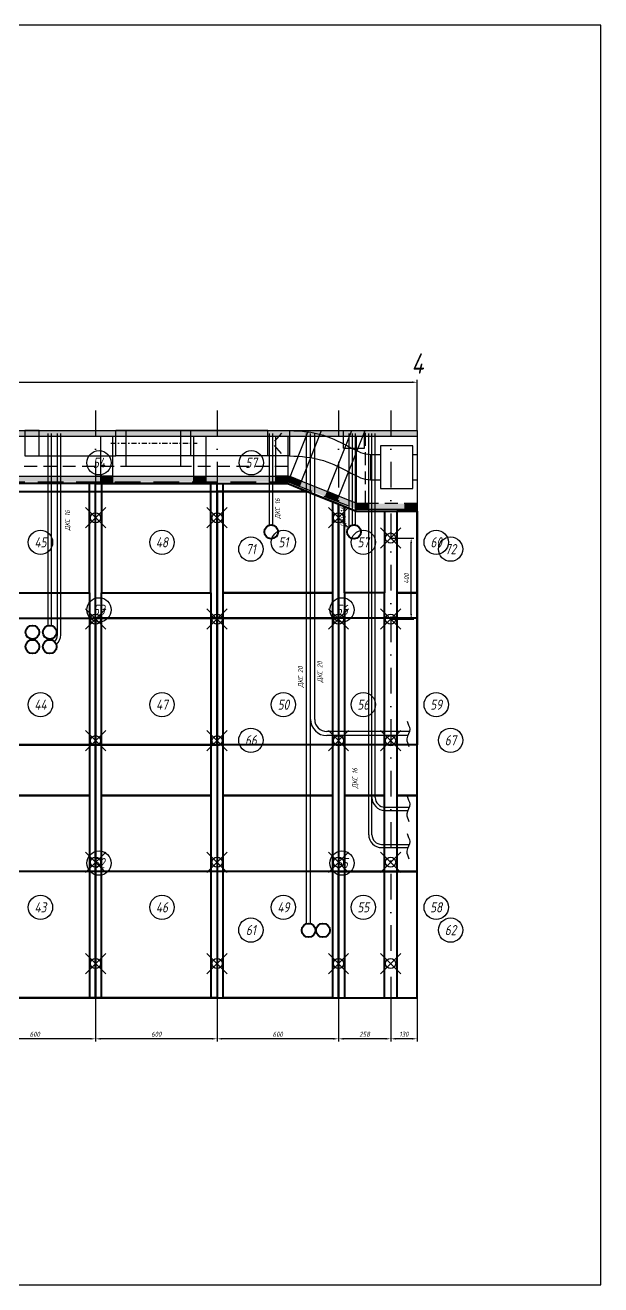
# Model space of a CAD drawing. Header units: millimetres. Extents: x -58926 to 122586, y -58688 to 8347.
# Drawn here: x 12136 to 14979, y -1320 to 4896 of the extents above; entities that cross this region are included whole.
import ezdxf
from ezdxf.enums import TextEntityAlignment as Align

# ---------------------------------------------------------------- set-up
doc = ezdxf.new("R2010")
doc.units = ezdxf.units.MM
doc.header["$PDMODE"] = 35
doc.header["$PDSIZE"] = 50
doc.linetypes.add('DASHDOT', pattern=[25.4, 12.7, -6.35, 0, -6.35])
doc.linetypes.add('DASHED', pattern=[19.05, 12.7, -6.35])
for name, color, linetype in [('01 Черновое', 7, 'Continuous'), ('02 ОВиК', 7, 'Continuous'), ('02 Розетки', 7, 'Continuous'), ('02 ЭОМ и СС', 7, 'Continuous'), ('03 Потолок', 7, 'Continuous'), ('05 Слаботочка', 7, 'Continuous'), ('06 Авт-ка климата', 7, 'Continuous'), ('07 Авт-ка общая', 7, 'Continuous'), ('101 Крепление', 7, 'Continuous'), ('101 Крепление размеры', 7, 'Continuous'), ('102 Звукоизоляция', 7, 'Continuous'), ('103 ГВЛ слой 1', 7, 'Continuous'), ('104 ГВЛ слой 2', 7, 'Continuous')]:
    doc.layers.add(name, color=color, linetype=linetype)
doc.layers.add('100 noprint', color=1, linetype='Continuous', plot=False)
doc.styles.get("Standard").update_dxf_attribs({"font": 'arial.ttf'})
doc.styles.add('ГОСТ-ISOCPEUR', font='isocpeui.ttf', dxfattribs={"width": 0.8})
doc.dimstyles.new('ISO-25', dxfattribs={"dimtxt": 2.5, "dimasz": 2.5, "dimexe": 1.25, "dimexo": 0.625, "dimtad": 1, "dimtxsty": 'Standard', "dimcen": 2.5, "dimadec": 0, "dimazin": 0, "dimtfac": 1, "dimtmove": 0, "dimatfit": 3, "dimfxl": 1, "dimarcsym": 0})

# ---------------------------------------------------------------- blocks, each defined once
blk = doc.blocks.new('*D106')
at = {"layer": '101 Крепление размеры', "color": 0, "lineweight": -2}
for p, q in [((13941, 95.2), (13941, -118.7)), ((14071, 95.2), (14071, -118.7)), ((14046, -106.2), (13966, -106.2))]:
    blk.add_line(p, q, dxfattribs=at)
at = {"layer": '101 Крепление размеры', "color": 0}
for points in [[(13966, -102), (13966, -110.3), (13941, -106.2)], [(14046, -110.3), (14046, -102), (14071, -106.2)]]:
    blk.add_solid(points, dxfattribs=at)
at = {"layer": 'Defpoints', "color": 0}
for p in [(13941, 95.2), (14071, 95.2), (13941, -106.2)]:
    blk.add_point(p, dxfattribs=at)
at = {"layer": '101 Крепление размеры', "color": 0, "insert": (14006, -83.7), "char_height": 25, "attachment_point": 5, "style": 'ГОСТ-ISOCPEUR'}
blk.add_mtext('130', dxfattribs=at)
blk = doc.blocks.new('*D107')
at = {"layer": '101 Крепление размеры', "color": 0, "lineweight": -2}
for p, q in [((13683.2, 95.2), (13683.2, -118.7)), ((13941, 95.2), (13941, -118.7)), ((13916, -106.2), (13708.2, -106.2))]:
    blk.add_line(p, q, dxfattribs=at)
at = {"layer": '101 Крепление размеры', "color": 0}
for points in [[(13708.2, -102), (13708.2, -110.3), (13683.2, -106.2)], [(13916, -110.3), (13916, -102), (13941, -106.2)]]:
    blk.add_solid(points, dxfattribs=at)
at = {"layer": 'Defpoints', "color": 0}
for p in [(13683.2, 95.2), (13941, 95.2), (13683.2, -106.2)]:
    blk.add_point(p, dxfattribs=at)
at = {"layer": '101 Крепление размеры', "color": 0, "insert": (13812.1, -83.7), "char_height": 25, "attachment_point": 5, "style": 'ГОСТ-ISOCPEUR'}
blk.add_mtext('258', dxfattribs=at)
blk = doc.blocks.new('*D108')
at = {"layer": '101 Крепление размеры', "color": 0, "lineweight": -2}
for p, q in [((13083.2, 95.2), (13083.2, -118.7)), ((13683.2, 95.2), (13683.2, -118.7)), ((13658.2, -106.2), (13108.2, -106.2))]:
    blk.add_line(p, q, dxfattribs=at)
at = {"layer": '101 Крепление размеры', "color": 0}
for points in [[(13108.2, -102), (13108.2, -110.3), (13083.2, -106.2)], [(13658.2, -110.3), (13658.2, -102), (13683.2, -106.2)]]:
    blk.add_solid(points, dxfattribs=at)
at = {"layer": 'Defpoints', "color": 0}
for p in [(13083.2, 95.2), (13683.2, 95.2), (13083.2, -106.2)]:
    blk.add_point(p, dxfattribs=at)
at = {"layer": '101 Крепление размеры', "color": 0, "insert": (13383.2, -83.7), "char_height": 25, "attachment_point": 5, "style": 'ГОСТ-ISOCPEUR'}
blk.add_mtext('600', dxfattribs=at)
blk = doc.blocks.new('*D109')
at = {"layer": '101 Крепление размеры', "color": 0, "lineweight": -2}
for p, q in [((12483.2, 95.2), (12483.2, -118.7)), ((13083.2, 95.2), (13083.2, -118.7)), ((13058.2, -106.2), (12508.2, -106.2))]:
    blk.add_line(p, q, dxfattribs=at)
at = {"layer": '101 Крепление размеры', "color": 0}
for points in [[(12508.2, -102), (12508.2, -110.3), (12483.2, -106.2)], [(13058.2, -110.3), (13058.2, -102), (13083.2, -106.2)]]:
    blk.add_solid(points, dxfattribs=at)
at = {"layer": 'Defpoints', "color": 0}
for p in [(12483.2, 95.2), (13083.2, 95.2), (12483.2, -106.2)]:
    blk.add_point(p, dxfattribs=at)
at = {"layer": '101 Крепление размеры', "color": 0, "insert": (12783.2, -83.7), "char_height": 25, "attachment_point": 5, "style": 'ГОСТ-ISOCPEUR'}
blk.add_mtext('600', dxfattribs=at)
blk = doc.blocks.new('*D110')
at = {"layer": '101 Крепление размеры', "color": 0, "lineweight": -2}
for p, q in [((11883.2, 95.2), (11883.2, -118.7)), ((12483.2, 95.2), (12483.2, -118.7)), ((12458.2, -106.2), (11908.2, -106.2))]:
    blk.add_line(p, q, dxfattribs=at)
at = {"layer": '101 Крепление размеры', "color": 0}
for points in [[(11908.2, -102), (11908.2, -110.3), (11883.2, -106.2)], [(12458.2, -110.3), (12458.2, -102), (12483.2, -106.2)]]:
    blk.add_solid(points, dxfattribs=at)
at = {"layer": 'Defpoints', "color": 0}
for p in [(11883.2, 95.2), (12483.2, 95.2), (11883.2, -106.2)]:
    blk.add_point(p, dxfattribs=at)
at = {"layer": '101 Крепление размеры', "color": 0, "insert": (12183.2, -83.7), "char_height": 25, "attachment_point": 5, "style": 'ГОСТ-ISOCPEUR'}
blk.add_mtext('600', dxfattribs=at)
blk = doc.blocks.new('*D122')
at = {"layer": '101 Крепление размеры', "color": 0, "lineweight": -2}
for p, q in [((13940.7, 2365.2), (14054.5, 2365.2)), ((14042, 1990.2), (14042, 2340.2)), ((13940.7, 1965.2), (14054.5, 1965.2))]:
    blk.add_line(p, q, dxfattribs=at)
at = {"layer": '101 Крепление размеры', "color": 0}
for points in [[(14046.2, 2340.2), (14037.9, 2340.2), (14042, 2365.2)], [(14037.9, 1990.2), (14046.2, 1990.2), (14042, 1965.2)]]:
    blk.add_solid(points, dxfattribs=at)
at = {"layer": 'Defpoints', "color": 0}
for p in [(13940.7, 2365.2), (14042, 2365.2), (13940.7, 1965.2)]:
    blk.add_point(p, dxfattribs=at)
at = {"layer": '101 Крепление размеры', "color": 0, "insert": (14019.5, 2165.2), "char_height": 25, "attachment_point": 5, "rotation": 90, "style": 'ГОСТ-ISOCPEUR'}
blk.add_mtext('400', dxfattribs=at)
blk = doc.blocks.new('*D407')
at = {"layer": '01 Черновое', "color": 0, "lineweight": -2}
for p, q in [((9301, 2895.2), (9301, 3146.6)), ((9326, 3134.1), (14046, 3134.1)), ((14071, 2895.2), (14071, 3146.6))]:
    blk.add_line(p, q, dxfattribs=at)
at = {"layer": '01 Черновое', "color": 0}
for points in [[(9326, 3138.3), (9326, 3129.9), (9301, 3134.1)], [(14046, 3129.9), (14046, 3138.3), (14071, 3134.1)]]:
    blk.add_solid(points, dxfattribs=at)
at = {"layer": 'Defpoints', "color": 0}
for p in [(14071, 3134.1), (9301, 2895.2), (14071, 2895.2)]:
    blk.add_point(p, dxfattribs=at)
at = {"layer": '01 Черновое', "color": 0, "insert": (11686, 3156.6), "char_height": 25, "attachment_point": 5, "style": 'ГОСТ-ISOCPEUR'}
blk.add_mtext('4770', dxfattribs=at)

msp = doc.modelspace()

# ---------------------------------------------------------------- hatches: boundary and pattern name
at = {"layer": '03 Потолок', "lineweight": -2}
for points in [[(14071.03, 2895.176), (9721.03, 2895.176), (9721.03, 2867.176), (14071.03, 2867.176)], [(12569.03, 2643.176), (12569.03, 2670.176), (12509.03, 2670.176), (12509.03, 2643.176)], [(13029.03, 2643.176), (13029.03, 2670.176), (12969.03, 2670.176), (12969.03, 2643.176)], [(13434.216, 2643.176), (13434.216, 2670.176), (13374.216, 2670.176), (13374.216, 2643.176)], [(13489.934, 2620.918), (13499.951, 2645.991), (13444.232, 2668.25), (13434.216, 2643.176)], [(13675.174, 2546.918), (13685.191, 2571.991), (13629.472, 2594.25), (13619.456, 2569.177)], [(13832.155, 2508.176), (13832.155, 2535.176), (13772.155, 2535.176), (13772.155, 2508.176)], [(14011.03, 2508.176), (14011.03, 2535.176), (13832.155, 2535.176), (13832.155, 2508.176)], [(14071.03, 2508.176), (14071.03, 2535.176), (14011.03, 2535.176), (14011.03, 2508.176)]]:
    msp.add_hatch(color=256, dxfattribs=at).paths.add_polyline_path(points)
h = msp.add_hatch(color=256, dxfattribs=at)
h.paths.add_polyline_path([(13434.254, 2643.272), (13439.484, 2670.176), (13434.216, 2670.176), (13434.216, 2643.176)])
h.paths.add_polyline_path([(13374.216, 2643.176), (13374.216, 2670.176), (13029.03, 2670.176), (13029.03, 2643.176)])
h.paths.add_polyline_path([(12969.03, 2643.176), (12969.03, 2670.176), (12569.03, 2670.176), (12569.03, 2643.176)])
h.paths.add_polyline_path([(12509.03, 2643.176), (12509.03, 2670.176), (11981.03, 2670.176), (11981.03, 2643.176)])
h.paths.add_polyline_path([(11921.03, 2643.176), (11921.03, 2670.176), (11581.03, 2670.176), (11581.03, 2643.176)])
h.paths.add_polyline_path([(11521.03, 2643.176), (11521.03, 2670.176), (10981.03, 2670.176), (10981.03, 2643.176)])
h.paths.add_polyline_path([(10921.03, 2643.176), (10921.03, 2670.176), (10381.03, 2670.176), (10381.03, 2643.176)])
h.paths.add_polyline_path([(10321.03, 2643.176), (10321.03, 2670.176), (9781.03, 2670.176), (9781.03, 2643.176)])
h = msp.add_hatch(color=256, dxfattribs=at)
h.paths.add_polyline_path([(13434.254, 2643.272), (13444.242, 2668.275), (13439.484, 2670.176)])
h.paths.add_polyline_path([(13629.475, 2594.256), (13499.958, 2646.011), (13489.934, 2620.918), (13619.456, 2569.177)])
h.paths.add_polyline_path([(13772.155, 2537.24), (13685.191, 2571.991), (13675.174, 2546.918), (13772.155, 2508.176)])

# ---------------------------------------------------------------- linework, layer by layer
at = {"layer": '01 Черновое', "linetype": 'DASHDOT', "ltscale": 10}
for p, q in [((12483.218, 2995.176), (12483.218, -4.283)), ((13083.218, 2995.176), (13083.218, -4.283)), ((13683.218, 2995.176), (13683.218, -4.283)), ((13941.03, 2995.176), (13941.03, -4.283))]:
    msp.add_line(p, q, dxfattribs=at)
at = {"layer": '01 Черновое'}
msp.add_lwpolyline([(9301.03, 95.176), (9301.03, 2895.176), (14071.03, 2895.176), (14071.03, 95.176)], close=True, dxfattribs=at)
at = {"layer": '02 ОВиК'}
for p, q in [((12204.03, 2895.176), (12584.03, 2895.176)), ((12204.03, 2895.176), (12584.03, 2895.176)), ((13401.165, 2883.029), (13367.806, 2842.652)), ((13401.165, 2883.029), (13367.806, 2842.652)), ((13401.165, 2782.324), (13367.806, 2822.7)), ((13401.165, 2782.324), (13367.806, 2822.7)), ((12204.03, 2770.176), (12584.03, 2770.176)), ((12204.03, 2770.176), (12584.03, 2770.176)), ((12954.03, 2770.176), (12584.03, 2770.176)), ((12954.03, 2770.176), (12584.03, 2770.176)), ((12634.03, 2720.176), (12634.03, 2770.176)), ((12634.03, 2720.176), (12634.03, 2770.176)), ((12904.03, 2720.176), (12904.03, 2770.176)), ((12904.03, 2720.176), (12904.03, 2770.176)), ((12634.03, 2720.176), (12904.03, 2720.176)), ((12634.03, 2720.176), (12904.03, 2720.176))]:
    msp.add_line(p, q, dxfattribs=at)
at = {"layer": '02 ОВиК', "lineweight": -2}
for p, q in [((12954.03, 2895.176), (12584.03, 2895.176)), ((12584.03, 2770.176), (12584.03, 2895.176)), ((12954.03, 2895.176), (12584.03, 2895.176)), ((12584.03, 2770.176), (12584.03, 2895.176)), ((12634.03, 2770.176), (12634.03, 2895.176)), ((12634.03, 2770.176), (12634.03, 2895.176)), ((12904.03, 2770.176), (12904.03, 2895.176)), ((12904.03, 2770.176), (12904.03, 2895.176)), ((13334.03, 2895.176), (12954.03, 2895.176)), ((12954.03, 2770.176), (12954.03, 2895.176)), ((13334.03, 2895.176), (12954.03, 2895.176)), ((12954.03, 2770.176), (12954.03, 2895.176)), ((13334.03, 2770.176), (12954.03, 2770.176)), ((13334.03, 2770.176), (12954.03, 2770.176)), ((13841.03, 2777.676), (13841.03, 2652.676)), ((13841.03, 2777.676), (13891.03, 2777.676)), ((13841.03, 2777.676), (13841.03, 2652.676)), ((13841.03, 2777.676), (13891.03, 2777.676)), ((14051.03, 2777.676), (14071.03, 2777.676)), ((14051.03, 2777.676), (14071.03, 2777.676)), ((13841.03, 2652.676), (13891.03, 2652.676)), ((13841.03, 2652.676), (13891.03, 2652.676)), ((14051.03, 2652.676), (14071.03, 2652.676)), ((14051.03, 2652.676), (14071.03, 2652.676))]:
    msp.add_line(p, q, dxfattribs=at)
at = {"layer": '02 ОВиК', "linetype": 'DASHED', "lineweight": -2, "ltscale": 5}
for p, q in [((13816.03, 2535.176), (13816.03, 2895.176)), ((13816.03, 2535.176), (13816.03, 2895.176)), ((10321.03, 2720.176), (13434.216, 2720.176)), ((10321.03, 2720.176), (13434.216, 2720.176)), ((10321.03, 2670.176), (13434.216, 2670.176)), ((10321.03, 2670.176), (13434.216, 2670.176)), ((14071.03, 2535.176), (13816.03, 2535.176)), ((14071.03, 2535.176), (13816.03, 2535.176))]:
    msp.add_line(p, q, dxfattribs=at)
at = {"layer": '02 ОВиК', "linetype": 'DASHDOT', "ltscale": 2}
msp.add_line((12558.31, 2832.676), (12985.638, 2832.676), dxfattribs=at)
msp.add_line((12558.31, 2832.676), (12985.638, 2832.676), dxfattribs=at)
at = {"layer": '02 ОВиК', "flags": 128}
for points in [[(12204.03, 2770.176), (12204.03, 2895.176), (12134.03, 2895.176), (12134.03, 2770.176)], [(12204.03, 2770.176), (12204.03, 2895.176), (12134.03, 2895.176), (12134.03, 2770.176)], [(13441.03, 2895.176), (13441.03, 2770.176), (13334.03, 2770.176), (13334.03, 2895.176)], [(13441.03, 2895.176), (13441.03, 2770.176), (13334.03, 2770.176), (13334.03, 2895.176)]]:
    msp.add_lwpolyline(points, close=True, dxfattribs=at)
at = {"layer": '02 ОВиК', "lineweight": -2, "flags": 128}
msp.add_lwpolyline([(13891.03, 2820.176), (13891.03, 2610.176), (14051.03, 2610.176), (14051.03, 2820.176)], close=True, dxfattribs=at)
msp.add_lwpolyline([(13891.03, 2820.176), (13891.03, 2610.176), (14051.03, 2610.176), (14051.03, 2820.176)], close=True, dxfattribs=at)
at = {"layer": '02 ОВиК', "lineweight": -2, "start_tangent": (1, 0), "end_tangent": (1, 0)}
for points in [[(13441.03, 2895.176), (13608.37, 2872.768), (13744.73, 2810.998), (13841.03, 2777.676)], [(13441.03, 2895.176), (13608.37, 2872.768), (13744.73, 2810.998), (13841.03, 2777.676)], [(13441.03, 2770.176), (13608.37, 2747.768), (13744.73, 2685.998), (13841.03, 2652.676)], [(13441.03, 2770.176), (13608.37, 2747.768), (13744.73, 2685.998), (13841.03, 2652.676)]]:
    msp.add_spline(points, degree=3, dxfattribs=at)
at = {"layer": '02 Розетки'}
for p, q in [((13525.53, 461.672), (13525.53, 2881.676)), ((13545.53, 461.672), (13545.53, 2881.676)), ((13545.53, 1458.176), (13545.53, 2881.676)), ((13565.53, 1470.176), (13565.53, 2881.676)), ((14033.208, 1410.176), (13625.53, 1410.176)), ((14024.871, 1390.176), (13625.53, 1390.176))]:
    msp.add_line(p, q, dxfattribs=at)
at = {"layer": '02 Розетки', "lineweight": 40}
for centre in [(12171.03, 1900.176), (12171.03, 1829.176), (13535.53, 429.176), (13606.53, 429.176)]:
    msp.add_circle(centre, 34, dxfattribs=at)
at = {"layer": '02 Розетки'}
for radius in [80, 60]:
    msp.add_arc((13625.53, 1470.176), radius, 180, 270, dxfattribs=at)
at = {"layer": '02 Розетки', "start_tangent": (0.23745309, -0.97139901), "end_tangent": (0.41380294, -0.91036648)}
msp.add_spline([(14021.663, 1462.104), (14035.301, 1422.326), (14020.526, 1374.592), (14030.755, 1337.087)], degree=3, dxfattribs=at)
at = {"layer": '02 ЭОМ и СС'}
for p, q in [((12249.03, 1933.415), (12249.03, 2881.676)), ((12295.034, 1887.255), (12295.034, 2881.676)), ((12311.034, 1887.255), (12311.034, 2881.676)), ((13343.03, 2428.722), (13343.03, 2881.676)), ((13359.03, 2428.722), (13359.03, 2881.676)), ((13545.53, 1458.176), (13545.53, 2881.676)), ((13565.53, 1470.176), (13565.53, 2881.676)), ((13751.655, 2453.562), (13751.655, 2881.676)), ((13848.155, 901.176), (13848.155, 2881.676))]:
    msp.add_line(p, q, dxfattribs=at)
at = {"layer": '02 ЭОМ и СС', "lineweight": 40}
msp.add_circle((13351.03, 2395.676), 34, dxfattribs=at)
at = {"layer": '02 ЭОМ и СС'}
for centre, radius, start, end in [((12247.034, 1887.255), 48, 315, 0), ((12247.034, 1887.255), 64, 311.5369025, 0), ((13625.53, 1470.176), 80, 180, 270), ((13625.53, 1470.176), 60, 180, 270)]:
    msp.add_arc(centre, radius, start, end, dxfattribs=at)
at = {"layer": '03 Потолок', "lineweight": -2}
for p, q in [((14071.03, 2867.176), (9721.03, 2867.176)), ((12509.03, 2643.176), (12509.03, 2867.176)), ((12569.03, 2643.176), (12569.03, 2867.176)), ((12969.03, 2643.176), (12969.03, 2867.176)), ((13029.03, 2643.176), (13029.03, 2867.176)), ((13374.216, 2643.176), (13374.216, 2867.176)), ((13434.216, 2643.176), (13534.885, 2895.176)), ((13434.216, 2643.176), (13434.216, 2867.176)), ((13489.934, 2620.918), (13599.495, 2895.176)), ((13619.456, 2569.177), (13749.686, 2895.176)), ((13675.174, 2546.918), (13814.297, 2895.176)), ((13707.655, 2808.176), (13707.655, 2895.176)), ((13772.155, 2508.176), (13772.155, 2867.176)), ((13811.655, 2808.176), (13811.655, 2895.176)), ((13832.155, 2508.176), (13832.155, 2867.176)), ((13707.655, 2808.176), (13811.655, 2808.176)), ((9721.03, 2670.176), (13439.484, 2670.176)), ((9721.03, 2633.676), (13432.388, 2633.676)), ((13439.484, 2670.176), (13432.388, 2633.676)), ((13432.388, 2633.676), (13770.328, 2498.676)), ((13439.484, 2670.176), (13772.155, 2537.24)), ((13770.328, 2498.676), (13772.155, 2508.176)), ((13770.328, 2498.676), (14071.03, 2498.676)), ((13772.155, 2508.176), (14071.03, 2508.176))]:
    msp.add_line(p, q, dxfattribs=at)
at = {"layer": '03 Потолок', "linetype": 'DASHED', "ltscale": 10}
for p, q in [((9721.03, 2643.176), (13434.216, 2643.176)), ((13434.216, 2643.176), (13772.155, 2508.176))]:
    msp.add_line(p, q, dxfattribs=at)
at = {"layer": '03 Потолок', "lineweight": -2}
for points in [[(12569.03, 2643.176), (12569.03, 2670.176), (12509.03, 2670.176), (12509.03, 2643.176)], [(13434.216, 2643.176), (13434.216, 2670.176), (13374.216, 2670.176), (13374.216, 2643.176)], [(13489.934, 2620.918), (13499.951, 2645.991), (13444.232, 2668.25), (13434.216, 2643.176)], [(13675.174, 2546.918), (13685.191, 2571.991), (13629.472, 2594.25), (13619.456, 2569.177)], [(13832.155, 2508.176), (13832.155, 2535.176), (13772.155, 2535.176), (13772.155, 2508.176)], [(14071.03, 2508.176), (14071.03, 2535.176), (14011.03, 2535.176), (14011.03, 2508.176)]]:
    msp.add_lwpolyline(points, close=True, dxfattribs=at)
at = {"layer": '05 Слаботочка'}
for p, q in [((12249.03, 1933.415), (12249.03, 2881.676)), ((12265.03, 1933.415), (12265.03, 2881.676)), ((12295.034, 1887.255), (12295.034, 2881.676)), ((12311.034, 1887.255), (12311.034, 2881.676)), ((13343.03, 2428.722), (13343.03, 2881.676)), ((13359.03, 2428.722), (13359.03, 2881.676))]:
    msp.add_line(p, q, dxfattribs=at)
at = {"layer": '05 Слаботочка', "lineweight": 40}
for centre in [(13351.03, 2395.676), (12257.03, 1900.176), (12257.03, 1829.176)]:
    msp.add_circle(centre, 34, dxfattribs=at)
at = {"layer": '05 Слаботочка'}
for radius, start in [(48, 315), (64, 311.5369025)]:
    msp.add_arc((12247.034, 1887.255), radius, start, 0, dxfattribs=at)
at = {"layer": '06 Авт-ка климата'}
for p, q in [((13735.655, 2419.759), (13735.655, 2881.676)), ((13751.655, 2453.562), (13751.655, 2881.676)), ((13751.655, 2428.722), (13751.655, 2881.676)), ((13767.655, 2428.722), (13767.655, 2881.676)), ((13832.155, 901.176), (13832.155, 2881.676)), ((13848.155, 901.176), (13848.155, 2881.676)), ((13896.155, 853.176), (14032.293, 853.176)), ((13896.155, 837.176), (14025.445, 837.176))]:
    msp.add_line(p, q, dxfattribs=at)
at = {"layer": '06 Авт-ка климата', "lineweight": 40}
msp.add_circle((13759.655, 2395.676), 34, dxfattribs=at)
at = {"layer": '06 Авт-ка климата'}
for radius in [64, 48]:
    msp.add_arc((13896.155, 901.176), radius, 180, 270, dxfattribs=at)
at = {"layer": '07 Авт-ка общая'}
for p, q in [((13848.155, 1094.128), (13848.155, 2881.676)), ((13864.155, 1085.176), (13864.155, 2881.676)), ((13912.155, 1037.176), (14032.293, 1037.176)), ((13912.155, 1021.176), (14025.445, 1021.176))]:
    msp.add_line(p, q, dxfattribs=at)
for radius in [64, 48]:
    msp.add_arc((13912.155, 1085.176), radius, 180, 270, dxfattribs=at)
at = {"layer": '07 Авт-ка общая', "start_tangent": (0.23745309, -0.97139901), "end_tangent": (0.41380294, -0.91036648)}
for points in [[(14021.663, 1091.727), (14035.301, 1051.949), (14020.526, 1004.215), (14030.755, 966.71)], [(14021.663, 907.727), (14035.301, 867.949), (14020.526, 820.215), (14030.755, 782.71)]]:
    msp.add_spline(points, degree=3, dxfattribs=at)
at = {"layer": '100 noprint'}
msp.add_lwpolyline([(8585.798, 4896.337), (8585.798, -1320.331), (14978.754, -1320.331), (14978.754, 4896.337)], close=True, dxfattribs=at)
at = {"layer": '101 Крепление', "color": 5}
for points in [[(12453.218, 2633.676), (12453.218, 95.176), (12513.218, 95.176), (12513.218, 2633.676)], [(13053.218, 2633.676), (13053.218, 95.176), (13113.218, 95.176), (13113.218, 2633.676)], [(13653.218, 2545.335), (13653.218, 95.176), (13713.218, 95.176), (13713.218, 2521.366)], [(13911.03, 2498.676), (13911.03, 95.176), (13971.03, 95.176), (13971.03, 2498.676)]]:
    msp.add_lwpolyline(points, close=True, dxfattribs=at)
for p in [(12483.218, 2465.176), (13083.218, 2465.176), (13683.218, 2465.176), (13940.718, 2365.176), (12483.218, 1965.176), (13083.218, 1965.176), (13683.218, 1965.176), (13940.718, 1965.176), (12483.218, 1365.176), (13083.218, 1365.176), (13683.218, 1365.176), (13940.718, 1365.176), (12483.218, 765.176), (13083.218, 765.176), (13683.218, 765.176), (13940.718, 765.176), (12483.218, 265.176), (13083.218, 265.176), (13683.218, 265.176), (13940.718, 265.176)]:
    msp.add_point(p, dxfattribs=at)
at = {"layer": '102 Звукоизоляция', "color": 74, "linetype": 'Continuous', "lineweight": 40, "ltscale": 10, "flags": 128}
for points in [[(11913.218, 2633.676), (11913.218, 2095.176), (12453.218, 2095.176), (12453.218, 2633.676)], [(12513.218, 2633.676), (12513.218, 2095.176), (13053.218, 2095.176), (13053.218, 2633.676)], [(13113.218, 2095.176), (13113.218, 2633.676), (13432.388, 2633.676), (13653.218, 2545.335), (13653.218, 2095.176)], [(13713.218, 2095.176), (13713.218, 2521.366), (13770.328, 2498.676), (13911.03, 2498.676), (13911.03, 2095.176)], [(13971.03, 2498.676), (13971.03, 2095.176), (14071.03, 2095.176), (14071.03, 2498.676)], [(12453.218, 1095.176), (11913.218, 1095.176), (11913.218, 2095.176), (12453.218, 2095.176)], [(13053.218, 1095.176), (12513.218, 1095.176), (12513.218, 2095.176), (13053.218, 2095.176)], [(13653.218, 1095.176), (13113.218, 1095.176), (13113.218, 2095.176), (13653.218, 2095.176)], [(13713.218, 2095.176), (13713.218, 1095.176), (13911.03, 1095.176), (13911.03, 2095.176)], [(13971.03, 2095.176), (13971.03, 1095.176), (14071.03, 1095.176), (14071.03, 2095.176)], [(12453.218, 95.176), (11913.218, 95.176), (11913.218, 1095.176), (12453.218, 1095.176)], [(13053.218, 95.176), (12513.218, 95.176), (12513.218, 1095.176), (13053.218, 1095.176)], [(13653.218, 95.176), (13113.218, 95.176), (13113.218, 1095.176), (13653.218, 1095.176)], [(13713.218, 1095.176), (13713.218, 95.176), (13911.03, 95.176), (13911.03, 1095.176)], [(13971.03, 1095.176), (13971.03, 95.176), (14071.03, 95.176), (14071.03, 1095.176)]]:
    msp.add_lwpolyline(points, close=True, dxfattribs=at)
at = {"layer": '102 Звукоизоляция', "color": 74}
for centre in [(12211.098, 2344.337), (12811.098, 2344.337), (13411.098, 2344.337), (13805.625, 2344.337), (14165.63, 2344.337), (12211.098, 1542.955), (12811.098, 1542.955), (13411.098, 1542.955), (13805.625, 1542.955), (14165.63, 1542.955), (12211.098, 542.955), (12811.098, 542.955), (13411.098, 542.955), (13805.625, 542.955), (14165.63, 542.955)]:
    msp.add_circle(centre, 60, dxfattribs=at)
at = {"layer": '103 ГВЛ слой 1', "color": 6, "lineweight": 40}
for points in [[(11883.218, 2633.676), (11883.218, 2595.176), (13083.218, 2595.176), (13083.218, 2633.676)], [(13083.218, 2595.176), (13083.218, 2633.676), (13432.388, 2633.676), (13528.764, 2595.176)], [(11883.218, 2595.176), (13083.218, 2595.176), (13083.218, 1345.176), (11883.218, 1345.176)], [(13083.218, 1345.176), (13083.218, 2595.176), (13528.764, 2595.176), (13770.328, 2498.676), (14071.03, 2498.676), (14071.03, 1345.176), (13083.218, 1345.176)], [(11883.218, 1345.176), (13083.218, 1345.176), (13083.218, 95.176), (11883.218, 95.176)], [(13083.218, 1345.176), (13083.218, 95.176), (14071.03, 95.176), (14071.03, 1345.176)]]:
    msp.add_lwpolyline(points, close=True, dxfattribs=at)
at = {"layer": '103 ГВЛ слой 1', "color": 6}
for centre in [(12500.218, 2736.719), (13252.284, 2736.719), (12500.218, 2010.79), (13700.218, 2010.79), (12500.218, 760.79), (13700.218, 760.79)]:
    msp.add_circle(centre, 60, dxfattribs=at)
at = {"layer": '104 ГВЛ слой 2', "color": 3, "lineweight": 40}
for points in [[(11283.218, 2633.676), (11283.218, 1970.176), (12483.218, 1970.176), (12483.218, 2633.676)], [(12483.218, 2633.676), (13432.388, 2633.676), (13683.218, 2533.35), (13683.218, 1970.176), (12483.218, 1970.176)], [(13683.218, 1970.176), (13683.218, 2533.35), (13770.328, 2498.676), (14071.03, 2498.676), (14071.03, 1970.176)], [(11283.218, 1970.176), (12483.218, 1970.176), (12483.218, 720.176), (11283.218, 720.176)], [(12483.218, 1970.176), (13683.218, 1970.176), (13683.218, 720.176), (12483.218, 720.176)], [(13683.218, 1970.176), (13683.218, 720.176), (14071.03, 720.176), (14071.03, 1970.176)], [(11283.218, 720.176), (11283.218, 95.176), (12483.218, 95.176), (12483.218, 720.176)], [(12483.218, 720.176), (12483.218, 95.176), (13683.218, 95.176), (13683.218, 720.176)], [(13683.218, 720.176), (13683.218, 95.176), (14071.03, 95.176), (14071.03, 720.176)]]:
    msp.add_lwpolyline(points, close=True, dxfattribs=at)
at = {"layer": '104 ГВЛ слой 2', "color": 3}
for centre in [(13250.34, 2310.379), (14236.656, 2310.379), (13250.34, 1367.214), (14236.656, 1367.214), (13250.34, 430.213), (14236.656, 430.213)]:
    msp.add_circle(centre, 60, dxfattribs=at)

# ---------------------------------------------------------------- texts
at = {"layer": '01 Черновое', "style": 'ГОСТ-ISOCPEUR', "width": 0.8}
msp.add_text('4', height=100, dxfattribs=at).set_placement((14073.122, 3226.61), align=Align.MIDDLE)
at = {"layer": '02 Розетки', "char_height": 25, "width": 270.31285, "attachment_point": 1, "rotation": 90, "style": 'ГОСТ-ISOCPEUR'}
for insert in [(13578.234, 1652.414), (13483.302, 1627.416)]:
    msp.add_mtext('{ДКС 20}', dxfattribs=dict(at, insert=insert))
at = {"layer": '05 Слаботочка', "char_height": 25, "width": 270.31285, "attachment_point": 1, "rotation": 90, "style": 'ГОСТ-ISOCPEUR'}
for insert in [(12331.858, 2401.619), (13369.767, 2459.842)]:
    msp.add_mtext('{ДКС 16}', dxfattribs=dict(at, insert=insert))
at = {"layer": '06 Авт-ка климата', "char_height": 25, "width": 270.31285, "attachment_point": 1, "rotation": 90, "style": 'ГОСТ-ISOCPEUR'}
for insert in [(13693.094, 2418.9), (13751.612, 1129.448)]:
    msp.add_mtext('{ДКС 16}', dxfattribs=dict(at, insert=insert))
at = {"layer": '102 Звукоизоляция', "color": 74, "style": 'ГОСТ-ISOCPEUR', "width": 0.8}
for s, p in [('45', (12211.098, 2344.337)), ('48', (12811.098, 2344.337)), ('51', (13411.098, 2344.337)), ('57', (13805.625, 2344.337)), ('60', (14165.63, 2344.337)), ('44', (12211.098, 1542.955)), ('47', (12811.098, 1542.955)), ('50', (13411.098, 1542.955)), ('56', (13805.625, 1542.955)), ('59', (14165.63, 1542.955)), ('43', (12211.098, 542.955)), ('46', (12811.098, 542.955)), ('49', (13411.098, 542.955)), ('55', (13805.625, 542.955)), ('58', (14165.63, 542.955))]:
    msp.add_text(s, height=50, dxfattribs=at).set_placement(p, align=Align.MIDDLE)
at = {"layer": '103 ГВЛ слой 1', "color": 6, "style": 'ГОСТ-ISOCPEUR', "width": 0.8}
for s, p in [('54', (12500.218, 2736.719)), ('57', (13252.284, 2736.719)), ('53', (12500.218, 2010.79)), ('56', (13700.218, 2010.79)), ('52', (12500.218, 760.79)), ('55', (13700.218, 760.79))]:
    msp.add_text(s, height=50, dxfattribs=at).set_placement(p, align=Align.MIDDLE)
at = {"layer": '104 ГВЛ слой 2', "color": 3, "style": 'ГОСТ-ISOCPEUR', "width": 0.8}
for s, p in [('71', (13250.34, 2310.379)), ('72', (14236.656, 2310.379)), ('66', (13250.34, 1367.214)), ('67', (14236.656, 1367.214)), ('61', (13250.34, 430.213)), ('62', (14236.656, 430.213))]:
    msp.add_text(s, height=50, dxfattribs=at).set_placement(p, align=Align.MIDDLE)

# ---------------------------------------------------------------- dimensions: what is measured, and where the dimension line sits
at = {"layer": '01 Черновое'}
dim = msp.add_linear_dim(base=(14071.03, 3134.111), p1=(9301.03, 2895.176), p2=(14071.03, 2895.176), dimstyle='ISO-25', override={"dimtxt": 25, "dimasz": 25, "dimexe": 12.5, "dimexo": 0, "dimgap": 10, "dimtxsty": 'ГОСТ-ISOCPEUR'}, dxfattribs=at)
dim.commit()
dim.dimension.update_dxf_attribs({"geometry": '*D407', "text_midpoint": (11686.03, 3156.611)})
at = {"layer": '101 Крепление размеры'}
dim = msp.add_linear_dim(base=(14042.04, 2365.176), p1=(13940.718, 1965.176), p2=(13940.718, 2365.176), angle=90, dimstyle='ISO-25', override={"dimtxt": 25, "dimasz": 25, "dimexe": 12.5, "dimexo": 0, "dimgap": 10, "dimdec": 0, "dimlfac": 1, "dimtxsty": 'ГОСТ-ISOCPEUR'}, dxfattribs=at)
dim.commit()
dim.dimension.update_dxf_attribs({"geometry": '*D122', "text_midpoint": (14042.04, 2165.176), "dimtype": 160})
for base, p1, p2, override, picture, middle in [((11883.218, -106.175), (12483.218, 95.176), (11883.218, 95.176), {"dimtxt": 25, "dimasz": 25, "dimexe": 12.5, "dimexo": 0, "dimgap": 10, "dimlfac": 1, "dimtxsty": 'ГОСТ-ISOCPEUR'}, '*D110', (12183.218, -83.675)), ((12483.218, -106.175), (13083.218, 95.176), (12483.218, 95.176), {"dimtxt": 25, "dimasz": 25, "dimexe": 12.5, "dimexo": 0, "dimgap": 10, "dimlfac": 1, "dimtxsty": 'ГОСТ-ISOCPEUR'}, '*D109', (12783.218, -83.675)), ((13083.218, -106.175), (13683.218, 95.176), (13083.218, 95.176), {"dimtxt": 25, "dimasz": 25, "dimexe": 12.5, "dimexo": 0, "dimgap": 10, "dimlfac": 1, "dimtxsty": 'ГОСТ-ISOCPEUR'}, '*D108', (13383.218, -83.675)), ((13683.218, -106.175), (13941.03, 95.176), (13683.218, 95.176), {"dimtxt": 25, "dimasz": 25, "dimexe": 12.5, "dimexo": 0, "dimgap": 10, "dimdec": 0, "dimlfac": 1, "dimtxsty": 'ГОСТ-ISOCPEUR'}, '*D107', (13812.124, -83.675)), ((13941.03, -106.175), (14071.03, 95.176), (13941.03, 95.176), {"dimtxt": 25, "dimasz": 25, "dimexe": 12.5, "dimexo": 0, "dimgap": 10, "dimlfac": 1, "dimtxsty": 'ГОСТ-ISOCPEUR'}, '*D106', (14006.03, -83.675))]:
    dim = msp.add_linear_dim(base=base, p1=p1, p2=p2, dimstyle='ISO-25', override=override, dxfattribs=at)
    dim.commit()
    dim.dimension.update_dxf_attribs({"geometry": picture, "text_midpoint": middle})

doc.saveas('drawing.dxf')
